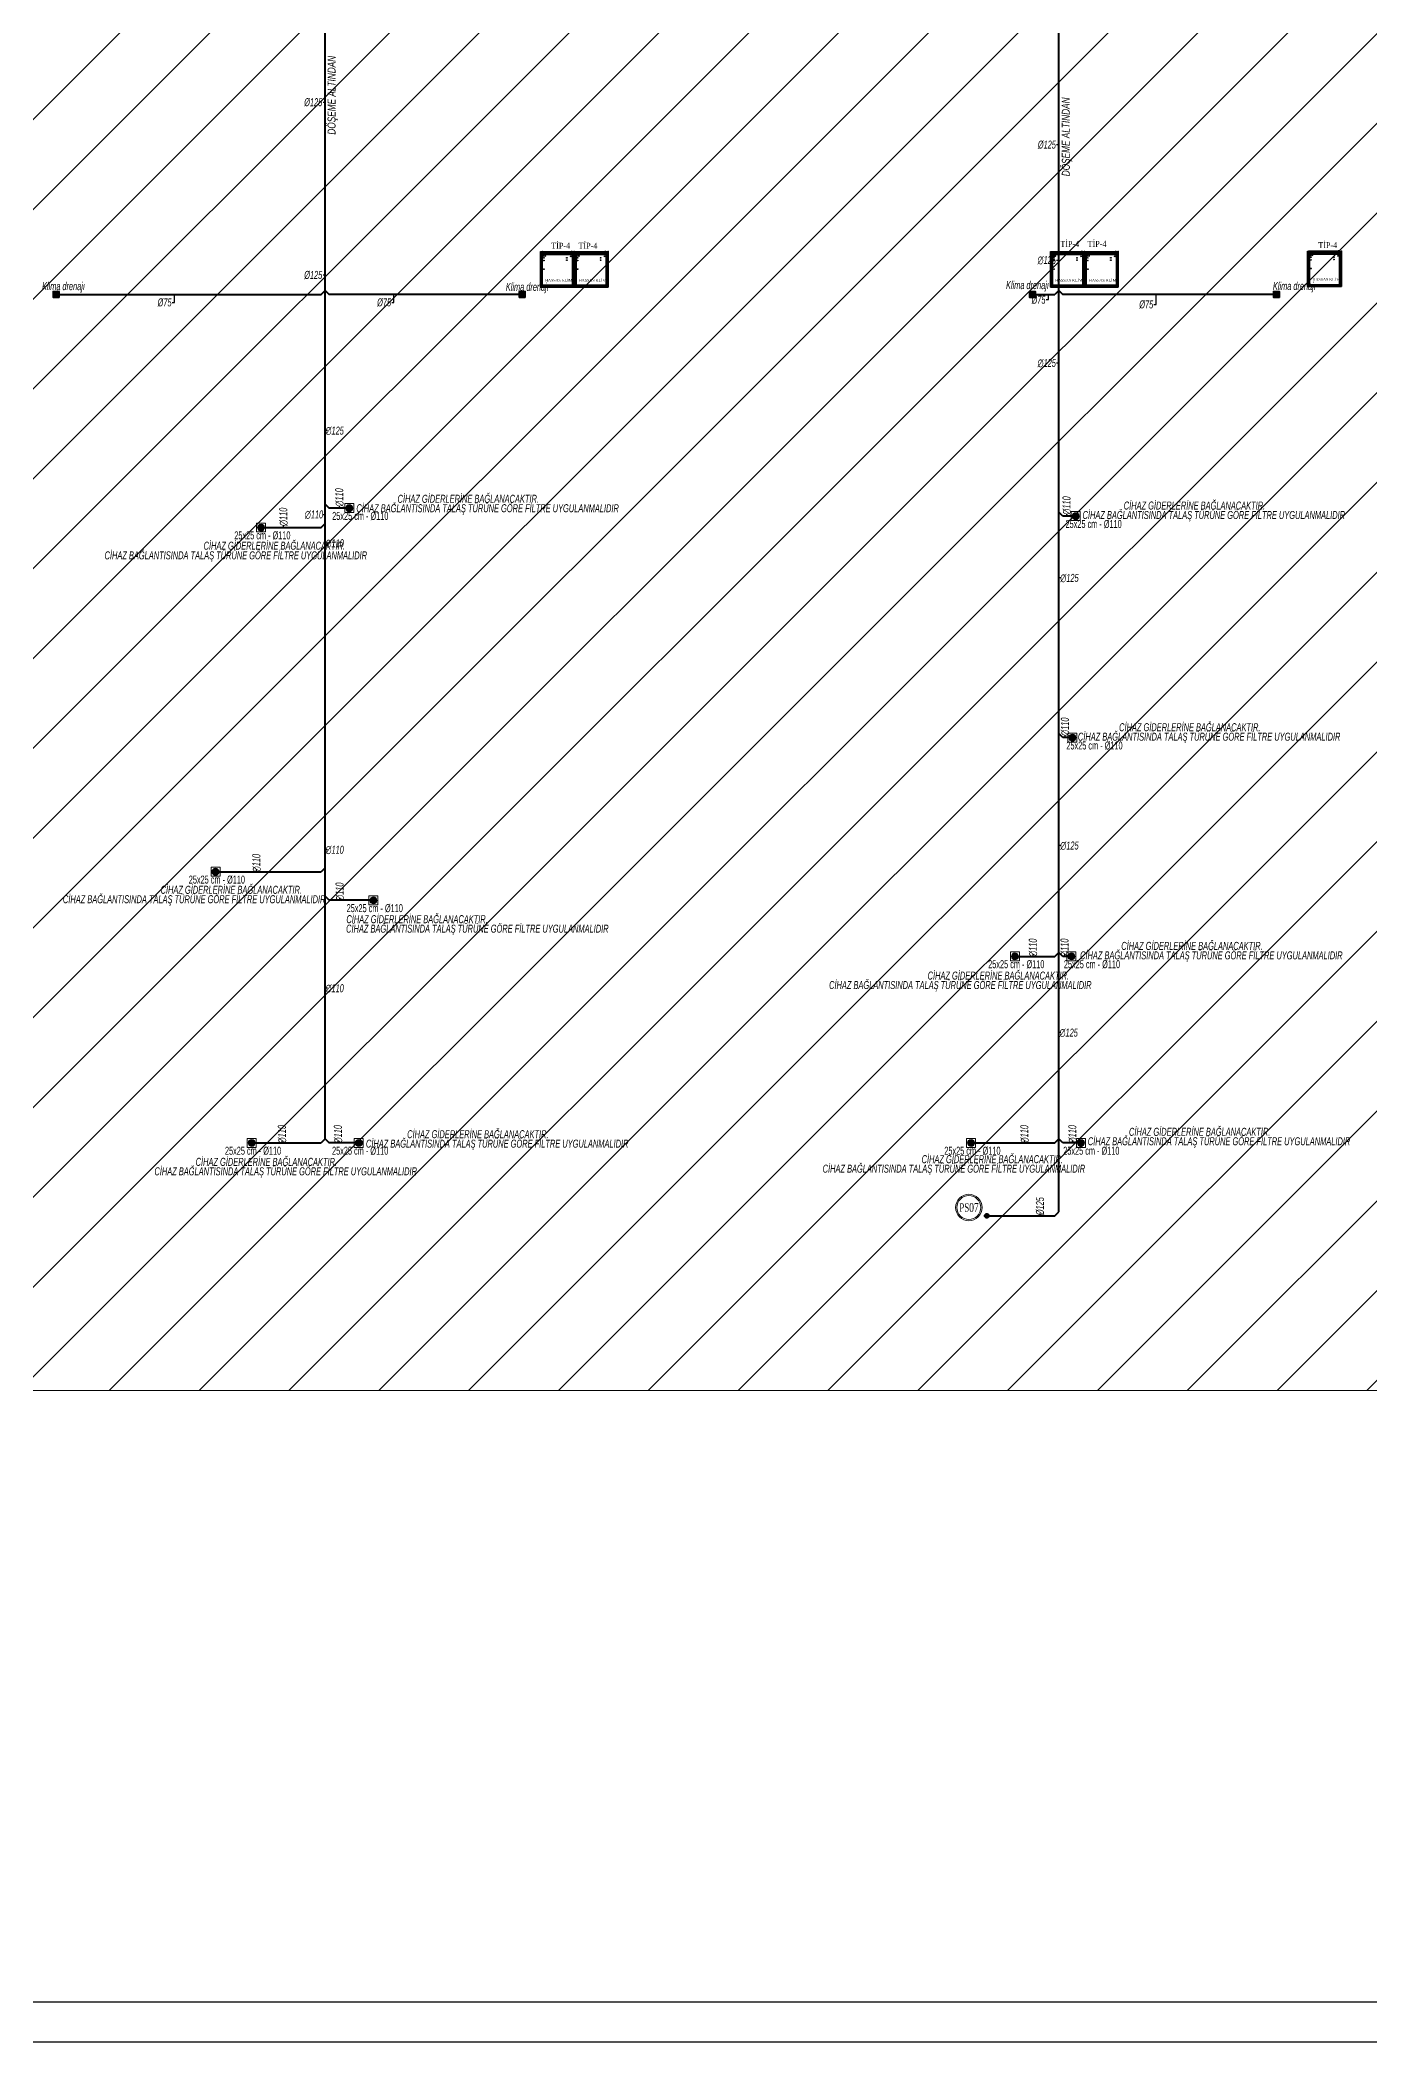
# Model space of a CAD drawing. Header units: centimetres. Extents: x 372964 to 529194, y 28783 to 59011.
# Drawn here: x 490377 to 493701, y 50011 to 55016 of the extents above; entities that cross this region are included whole.
import ezdxf
from ezdxf.enums import TextEntityAlignment as Align
from ezdxf.lldxf.tags import DXFTag

# ---------------------------------------------------------------- set-up
doc = ezdxf.new("R2010")
doc.units = ezdxf.units.CM
doc.layers.get('0').update_dxf_attribs({"lineweight": 9})
for name, color, linetype, lineweight in [('0-KRCN-HVL-SANTRAL', 11, 'Continuous', 30), ('0-KRCN-M_PİSSU', 111, 'Continuous', 5), ('0-KRCN-SHT-CİHAZ NOTU', 3, 'Continuous', 35), ('0-KRCN-SHT-PİSSU-BORU', 220, 'PISSU_LINE50', 40), ('0-KRCN-SHT-SÜZGEÇBANYO', 171, 'Continuous', 35), ('0-KRCN-SHT-YAZI-KOLADI-PİSSU', 1, 'Continuous', 35), ('0-KRCN-SHT-YAZI-ÇAP-PİSSU', 41, 'Continuous', 30), ('0-KRCN-Z-ANTET', 71, 'Continuous', 30), ('0-MEKANİK İSTERLER', 6, 'Continuous', 25), ('0-MEKANİK NOTLAR', 4, 'Continuous', 25)]:
    doc.layers.add(name, color=color, linetype=linetype, lineweight=lineweight)
doc.styles.add('MUF', font='isocpeur.ttf')
doc.styles.get("Standard").update_dxf_attribs({"font": 'ISOCP.SHX'})
doc.styles.add('YAZI', font='times.ttf')
doc.styles.add('ÇAP', font='arial.ttf', dxfattribs={"height": 18})
doc.styles.add('ÇAP-2', font='ARIALNBI.TTF')
doc.linetypes.add('PISSU_LINE50', pattern='A,50,-10,["C",MUF,S=10,R=0,X=1,Y=-5],0', length=60)
tags = doc.linetypes.add('PİSSU', pattern='A,1.5,-0.2,[")",Standard,S=0.2,R=0,X=-0.04,Y=-0.1],-0.03', length=1.73).pattern_tags.tags
tags[15:16] = [DXFTag(74, 4), DXFTag(75, 0), DXFTag(340, '0'), DXFTag(46, 1.0), DXFTag(50, 0.0), DXFTag(44, 0.0), DXFTag(45, 0.0)]
tags[4:5] = [DXFTag(74, 4), DXFTag(75, 0), DXFTag(340, '0'), DXFTag(46, 1.0), DXFTag(50, 0.0), DXFTag(44, 0.0), DXFTag(45, 0.0)]

# ---------------------------------------------------------------- blocks, each defined once
blk = doc.blocks.new('A$C354C280E')
at = {"layer": '0-KRCN-SHT-YAZI-KOLADI-PİSSU', "color": 6, "lineweight": 20}
for radius in [22, 20]:
    blk.add_circle((0, 0), radius, dxfattribs=at)
at = {"layer": '0-KRCN-SHT-YAZI-KOLADI-PİSSU', "color": 6, "style": 'YAZI', "width": 0.7}
blk.add_text('PS', height=14, rotation=360, dxfattribs=at).set_placement((0.6, 0), align=Align.MIDDLE_RIGHT)
blk.add_attdef('99', text='', height=14, rotation=360, dxfattribs=at).set_placement((0.6, 0), align=Align.MIDDLE_LEFT)
blk = doc.blocks.new('A$C54E7696C')
at = {"layer": '0-KRCN-M_PİSSU', "color": 41}
for p, q in [((13.3, 7.5), (1.7, 7.5)), ((13.1, 9.1), (1.9, 9.1)), ((13.1, 5.9), (1.9, 5.9)), ((12.4, 4.3), (2.6, 4.3)), ((12.3, 10.7), (2.7, 10.7)), ((10.9, 2.7), (4.1, 2.7)), ((10.7, 12.3), (4.3, 12.3))]:
    blk.add_line(p, q, dxfattribs=at)
at = {"layer": '0-KRCN-M_PİSSU'}
blk.add_lwpolyline([(15, 0), (0, 0), (0, 15), (15, 15)], close=True, dxfattribs=at)
at = {"layer": '0-KRCN-M_PİSSU', "color": 41}
blk.add_circle((7.5, 7.4), 5.83, dxfattribs=at)
blk = doc.blocks.new('*U36')
at = {"layer": '0-KRCN-M_PİSSU', "color": 124}
blk.add_circle((0, 0), 8, dxfattribs=at)
at = {"layer": '0-KRCN-M_PİSSU', "color": 41}
for radius in [6.75, 5.25, 3.75, 2.25, 0.75]:
    blk.add_circle((0, 0), radius, dxfattribs=at)
blk = doc.blocks.new('A$C599c51df')
at = {"layer": '0-KRCN-M_PİSSU', "xscale": 1.493337490610429, "yscale": 1.493337490610429, "zscale": 1.493337490610429}
blk.add_blockref('A$C54E7696C', (0, 0), dxfattribs=at)
at = {"layer": '0-KRCN-M_PİSSU', "xscale": -1, "rotation": 180}
blk.add_blockref('*U36', (11.2, 11.2), dxfattribs=at)
blk = doc.blocks.new('SE2')
at = {"layer": '0-KRCN-HVL-SANTRAL', "color": 7, "linetype": 'Continuous'}
for p, q in [((270.7, 172.9), (270.7, 258.3)), ((270.7, 258.3), (270.9, 258.3)), ((273, 258.5), (270.9, 258.5)), ((270.9, 258.5), (270.9, 258.4)), ((273, 258.4), (270.9, 258.4)), ((270.9, 258.3), (270.9, 258.3)), ((270.9, 258.3), (273, 258.3)), ((270.9, 172.9), (270.9, 258.3)), ((273, 258.3), (273, 254.7)), ((273, 254.7), (273, 254.7)), ((273, 254.7), (273, 254.7)), ((273, 254.7), (273.2, 254.7)), ((273, 176.2), (273, 254.7)), ((273.1, 254.8), (273.1, 258.3)), ((273.1, 254.8), (273.2, 254.8)), ((273.2, 258.3), (273.3, 258.3)), ((273.2, 254.8), (273.2, 258.3)), ((273.2, 256.8), (273.3, 256.8)), ((273.9, 256.3), (273.2, 256.3)), ((352.7, 255.9), (273.2, 255.9)), ((273.2, 254.7), (273.2, 254.8)), ((273.2, 254.7), (273.2, 176.2)), ((275.8, 253.3), (273.2, 253.3)), ((273.3, 256.8), (273.3, 258.3)), ((352.6, 258.3), (273.3, 258.3)), ((273.3, 258.3), (273.3, 256.8)), ((352.6, 256.8), (273.3, 256.8)), ((273.4, 258.5), (352.5, 258.5)), ((273.4, 256.6), (273.4, 256.6)), ((352.5, 256.6), (273.4, 256.6)), ((275.9, 253.3), (273.6, 253.3)), ((273.6, 253.3), (273.6, 177.3)), ((273.9, 256.5), (273.9, 256.6)), ((351.9, 256.5), (273.9, 256.5)), ((273.9, 256.2), (273.9, 256.5)), ((351.9, 256.2), (273.9, 256.2)), ((274.2, 256.6), (274.2, 256.5)), ((274.2, 256.5), (351.6, 256.5)), ((276.1, 254), (275.8, 254)), ((275.8, 254), (275.8, 253.3)), ((275.9, 177.3), (275.9, 253.3)), ((276.1, 253.7), (276.1, 254)), ((276.1, 253.7), (349.7, 253.7)), ((276.1, 253.3), (276.1, 253.7)), ((349.7, 253.3), (276.1, 253.3)), ((349.7, 254), (350, 254)), ((349.7, 253.7), (349.7, 254)), ((349.7, 253.3), (349.7, 253.7)), ((352.3, 253.3), (349.9, 253.3)), ((349.9, 253.3), (349.9, 177.3)), ((350, 254), (350, 253.3)), ((352.7, 253.3), (350, 253.3)), ((351.6, 256.5), (351.6, 256.6)), ((351.9, 256.6), (351.9, 256.5)), ((351.9, 256.2), (351.9, 256.5)), ((352.7, 256.3), (351.9, 256.3)), ((352.3, 177.3), (352.3, 253.3)), ((352.5, 256.6), (352.5, 256.6)), ((352.7, 258.3), (352.6, 258.3)), ((352.6, 258.3), (352.6, 256.8)), ((352.6, 256.8), (352.6, 258.3)), ((352.7, 256.8), (352.6, 256.8)), ((352.7, 254.8), (352.7, 258.3)), ((352.7, 254.7), (352.7, 254.8)), ((352.8, 254.8), (352.7, 254.8)), ((352.9, 254.7), (352.7, 254.7)), ((352.7, 254.7), (352.7, 176.2)), ((354.9, 258.3), (352.8, 258.3)), ((352.8, 258.3), (352.8, 254.7)), ((352.8, 254.8), (352.8, 258.3)), ((352.9, 254.7), (352.8, 254.7)), ((352.9, 258.5), (354.9, 258.5)), ((352.9, 258.4), (354.9, 258.4)), ((352.9, 254.7), (352.9, 254.7)), ((352.9, 176.2), (352.9, 254.7)), ((354.9, 258.5), (354.9, 258.4)), ((354.9, 172.9), (354.9, 258.3)), ((354.9, 258.3), (354.9, 258.3)), ((355.1, 258.3), (354.9, 258.3)), ((355.1, 172.9), (355.1, 258.3)), ((270.7, 172.9), (270.9, 172.9)), ((270.9, 172.8), (270.9, 172.9)), ((270.9, 172.8), (272.7, 172.8)), ((270.9, 172.7), (270.9, 172.8)), ((272.8, 172.8), (270.9, 172.8)), ((270.9, 172.7), (272.7, 172.7)), ((272.8, 174.5), (272.8, 172.8)), ((273.2, 174.5), (272.8, 174.5)), ((272.8, 174.4), (273.8, 174.3)), ((273, 174.3), (272.8, 174.3)), ((273.7, 174.3), (272.8, 174.3)), ((272.8, 172.9), (272.8, 174.1)), ((272.9, 172.9), (272.9, 174.1)), ((273, 176.2), (273.2, 176.2)), ((273, 176.2), (273, 176.2)), ((273.2, 176.2), (273, 176.2)), ((273, 174.3), (273.6, 174.3)), ((273, 174.2), (273.6, 174.2)), ((273.2, 177.3), (275.8, 177.3)), ((273.2, 176.2), (273.2, 176.2)), ((273.2, 176.2), (273.2, 174.5)), ((273.2, 174.8), (274, 174.7)), ((273.2, 173.5), (273.2, 171.9)), ((273.3, 173.5), (273.3, 171.9)), ((273.3, 171.8), (275.3, 169.5)), ((274, 173.7), (273.4, 173.7)), ((274, 173.6), (273.4, 173.6)), ((274.2, 173.5), (273.4, 173.5)), ((273.4, 173.5), (273.4, 171.9)), ((273.4, 171.9), (275.4, 169.6)), ((273.4, 171.9), (275.4, 169.7)), ((273.5, 173.8), (273.5, 173.7)), ((352.3, 173.8), (273.5, 173.8)), ((273.6, 177.3), (275.9, 177.3)), ((273.7, 174.3), (273.6, 174.3)), ((273.6, 174.3), (273.6, 174.2)), ((273.8, 173.5), (274, 173.5)), ((274, 174.7), (273.9, 174.4)), ((274, 174.7), (274.2, 174.7)), ((274, 173.6), (274, 173.7)), ((274, 173.7), (274.2, 173.7)), ((274, 173.5), (274, 173.6)), ((274.1, 173.5), (274.1, 173.6)), ((274.2, 173.6), (274.1, 173.6)), ((274.2, 174.7), (352.7, 174.7)), ((274.2, 174.7), (275, 174.7)), ((274.2, 174.7), (274.2, 174.5)), ((351.7, 174.5), (274.2, 174.5)), ((274.2, 174.5), (274.2, 174.5)), ((274.2, 173.7), (351.7, 173.7)), ((274.2, 173.7), (274.2, 173.5)), ((274.2, 173.5), (274.2, 173.5)), ((274.2, 173.5), (274.2, 173.5)), ((274.2, 173.5), (274.2, 173.5)), ((351.7, 173.5), (274.2, 173.5)), ((275, 174.5), (275, 174.7)), ((275.4, 174.5), (275.5, 174.5)), ((275.4, 169.7), (275.5, 169.7)), ((275.5, 169.7), (275.5, 169.7)), ((275.5, 169.7), (350.4, 169.7)), ((275.5, 169.7), (275.5, 169.5)), ((275.5, 169.6), (275.5, 169.6)), ((275.5, 169.6), (275.5, 169.5)), ((275.5, 169.5), (275.5, 169.5)), ((350.4, 169.5), (275.5, 169.5)), ((275.8, 176.6), (275.8, 177.3)), ((276.1, 176.6), (275.8, 176.6)), ((275.8, 169.5), (275.8, 169.3)), ((278.6, 169.3), (275.8, 169.3)), ((275.8, 169.3), (278.6, 169.3)), ((275.8, 169.3), (276.1, 169)), ((276.1, 177.3), (349.7, 177.3)), ((276.1, 177.3), (276.1, 176.9)), ((276.1, 176.9), (276.1, 176.6)), ((349.7, 176.9), (276.1, 176.9)), ((278.3, 169), (276.1, 169)), ((276.2, 169), (278.3, 169)), ((278.3, 169), (278.6, 169.3)), ((278.6, 169.3), (278.6, 169.5)), ((315.3, 169.5), (315.3, 169)), ((315.9, 169), (315.3, 169)), ((315.9, 169), (315.9, 169.5)), ((333.4, 169), (315.9, 169)), ((333.4, 169.5), (333.4, 169)), ((334, 169), (333.4, 169)), ((334, 169), (334, 169.5)), ((349.7, 177.3), (349.7, 176.9)), ((349.7, 176.9), (349.7, 176.6)), ((349.7, 176.6), (350, 176.6)), ((349.9, 177.3), (352.3, 177.3)), ((350, 177.3), (352.7, 177.3)), ((350, 176.6), (350, 177.3)), ((350.4, 169.7), (350.4, 169.5)), ((350.4, 169.7), (350.4, 169.7)), ((350.4, 169.7), (350.5, 169.7)), ((350.4, 169.6), (350.4, 169.5)), ((350.4, 169.6), (350.4, 169.6)), ((350.4, 169.5), (350.4, 169.5)), ((350.5, 169.6), (352.5, 171.9)), ((350.5, 169.7), (352.5, 171.9)), ((350.5, 169.5), (352.6, 171.8)), ((351, 170.2), (351, 170.3)), ((351.7, 169.6), (351.1, 170.2)), ((351.2, 170.3), (351.4, 170.1)), ((352.4, 169.6), (351.4, 170.5)), ((351.4, 170.1), (351.6, 170.3)), ((351.7, 173.5), (351.7, 173.7)), ((351.7, 173.7), (351.8, 173.7)), ((351.7, 173.5), (351.7, 173.6)), ((351.7, 173.6), (351.7, 173.6)), ((352.5, 173.5), (351.7, 173.5)), ((351.7, 173.5), (351.7, 173.5)), ((351.7, 173.5), (351.7, 173.5)), ((351.7, 173.5), (351.7, 173.5)), ((352, 169.9), (351.7, 169.6)), ((351.7, 169.6), (352, 169.9)), ((351.7, 169.6), (351.7, 169.6)), ((352.4, 173.7), (351.8, 173.7)), ((351.8, 173.6), (351.8, 173.7)), ((352.4, 173.6), (351.8, 173.6)), ((351.8, 173.5), (351.8, 173.6)), ((351.8, 173.5), (352, 173.5)), ((352, 171.3), (351.9, 171.3)), ((352, 171.3), (352, 171.3)), ((352.1, 174.3), (352.2, 174.3)), ((352.2, 174.3), (352.2, 174.2)), ((352.2, 174.3), (352.8, 174.3)), ((352.2, 174.2), (352.8, 174.2)), ((352.3, 173.8), (352.3, 173.7)), ((352.4, 171.6), (352.6, 171.4)), ((352.5, 171.9), (352.5, 173.5)), ((352.5, 171.9), (352.5, 173.5)), ((352.6, 171.9), (352.6, 173.5)), ((352.6, 171.4), (353.5, 172.5)), ((352.7, 176.2), (352.7, 176.2)), ((352.9, 176.2), (352.7, 176.2)), ((352.7, 176.2), (352.7, 174.5)), ((352.7, 176.2), (352.9, 176.2)), ((352.7, 174.5), (352.7, 174.3)), ((352.7, 174.5), (353.1, 174.5)), ((352.9, 176.2), (352.9, 176.2)), ((352.9, 172.9), (352.9, 174.1)), ((353.4, 170.2), (352.9, 169.6)), ((353, 172.9), (353, 174.1)), ((353, 172.7), (353.1, 172.7)), ((353, 172), (353, 172.7)), ((353.1, 174.5), (353.1, 172.8)), ((353.1, 172.8), (354.9, 172.8)), ((354.9, 172.8), (353.1, 172.8)), ((354.9, 172.7), (353.1, 172.7)), ((353.1, 172.7), (353.1, 172.1)), ((353.4, 170.7), (353.6, 170.9)), ((354, 172.5), (354.6, 172)), ((354.6, 171.5), (354.1, 170.9)), ((354.2, 170.9), (354.1, 170.9)), ((354.2, 171), (354.2, 170.9)), ((354.5, 172.7), (354.5, 172)), ((354.5, 172.7), (354.5, 172)), ((354.5, 172.1), (354.5, 172.7)), ((354.5, 171.4), (354.5, 171.3)), ((354.5, 171.4), (354.5, 171.3)), ((354.5, 171.3), (354.5, 171.3)), ((354.5, 171.3), (354.5, 171.3)), ((354.5, 171.3), (354.5, 171.3)), ((354.9, 172.8), (354.9, 172.9)), ((355.1, 172.9), (354.9, 172.9)), ((354.9, 172.7), (354.9, 172.8))]:
    blk.add_line(p, q, dxfattribs=at)
blk.add_lwpolyline([(270.7, 258.5), (355.1, 258.5), (355.1, 169.5), (270.7, 169.5)], close=True, dxfattribs=at)
for centre, radius in [((274, 251.9), 0.35), ((351.8, 251.9), 0.35), ((274, 227.5), 0.35), ((274, 203.1), 0.35), ((346.6, 213.3), 0.9), ((351.8, 227.5), 0.35), ((351.8, 203.1), 0.35), ((274, 178.7), 0.35), ((279.2, 181.3), 0.9), ((289.2, 190.8), 0.9), ((289.2, 184.8), 0.9), ((343.6, 180.4), 0.9), ((346.8, 191.8), 0.9), ((346.8, 185), 0.9), ((348.3, 180.4), 0.9), ((351.8, 178.7), 0.35)]:
    blk.add_circle(centre, radius, dxfattribs=at)
for centre, radius, start, end in [((270.9, 258.3), 0.2, 90, 180), ((270.9, 258.3), 0.1, 90, 180), ((273, 258.3), 0.2, 0, 90), ((273, 258.3), 0.1, 0, 90), ((273.4, 258.3), 0.2, 90, 180), ((273.4, 256.8), 0.2, 180, 270), ((273.4, 258.3), 0.1, 157.5, 180), ((352.5, 258.3), 0.2, 0, 90), ((352.5, 256.8), 0.2, 270, 0), ((352.5, 258.3), 0.1, 0, 32.8923), ((352.9, 258.3), 0.2, 90, 180), ((352.9, 258.3), 0.1, 90, 180), ((354.9, 258.3), 0.2, 0, 90), ((354.9, 258.3), 0.1, 0, 90), ((270.9, 172.9), 0.2, 180, 270), ((270.9, 172.9), 0.1, 180, 270), ((272.7, 172.9), 0.2, 270, 0), ((272.7, 172.9), 0.1, 270, 0), ((273, 174.1), 0.2, 90, 180), ((273, 174.1), 0.1, 90, 180), ((273.4, 173.5), 0.2, 90, 180), ((273.4, 171.9), 0.2, 180, 222), ((273.4, 173.5), 0.1, 90, 180), ((273.4, 171.9), 0.1, 180, 222), ((274.2, 173.8), 0.65, 90, 180), ((273.8, 173.3), 0.2, 90, 112.3795), ((274, 173.6), 0.1, 0, 90), ((275, 174), 0.7, 50.2113, 90), ((275.5, 169.7), 0.2, 222, 270), ((275.5, 169.7), 0.1, 222, 270), ((275, 174), 0.7, 45.9033, 50.2113), ((275.9, 169.3), 0.05, 180, 225), ((276.2, 169), 0.05, 225, 270), ((278.3, 169), 0.05, 270, 315), ((278.6, 169.3), 0.05, 315, 0), ((350.4, 169.7), 0.1, 270, 318), ((350.4, 169.7), 0.2, 270, 318), ((351.7, 173.8), 0.65, 0, 90), ((351.8, 173.6), 0.1, 90, 180), ((352, 173.3), 0.2, 67.6205, 90), ((352.4, 173.5), 0.2, 0, 90), ((352.4, 173.5), 0.1, 0, 90), ((352.7, 169.9), 0.381, 228, 318), ((352.4, 171.9), 0.1, 318, 0), ((352.4, 171.9), 0.2, 318, 0), ((352.8, 174.1), 0.2, 0, 90), ((352.8, 174.1), 0.1, 0, 90), ((353.1, 172.9), 0.2, 180, 270), ((353.1, 172.9), 0.1, 180, 270), ((353.2, 170.4), 0.381, 318, 48), ((353.8, 172.2), 0.381, 48, 138), ((353.8, 171.2), 0.381, 228, 318), ((354.2, 171.3), 0.38, 270, 0), ((354.2, 171.3), 0.3, 275.5701, 0), ((354.2, 171.3), 0.38, 270, 0), ((354.3, 171.7), 0.381, 318, 48), ((354.9, 172.9), 0.1, 270, 0), ((354.9, 172.9), 0.2, 270, 0)]:
    blk.add_arc(centre, radius, start, end, dxfattribs=at)
for centre, major_axis, start_param, end_param in [((273.4, 256.8), (0, 0.2), 1.570796, 3.141593), ((352.5, 256.8), (0, -0.2), 0, 1.570796)]:
    blk.add_ellipse(centre, major_axis=major_axis, ratio=0.5, start_param=start_param, end_param=end_param, dxfattribs=at)
for points in [[(273.4, 258.5), (273.4, 258.5), (273.4, 258.5), (273.3, 258.4), (273.3, 258.4), (273.3, 258.4), (273.3, 258.4), (273.3, 258.3), (273.3, 258.3), (273.3, 258.3)], [(352.6, 258.3), (352.6, 258.3), (352.6, 258.3), (352.5, 258.4), (352.5, 258.4), (352.5, 258.4), (352.5, 258.4), (352.5, 258.5), (352.5, 258.5), (352.5, 258.5)]]:
    blk.add_open_spline(points, degree=3, knots=[0, 0, 0, 0, 0.25, 0.25, 0.5, 0.5, 0.75, 0.75, 1, 1, 1, 1], dxfattribs=at)
blk.add_point((270.7, 169.5), dxfattribs=at)
blk = doc.blocks.new('0-MEK-SHT-SÜZGEÇ BANYO-1')
at = {"layer": '0-KRCN-SHT-SÜZGEÇBANYO', "color": 120, "lineweight": 20}
for p, q in [((-5, -4.5), (5, -4.5)), ((-5, -6.5), (5, -6.5)), ((-5, -8.5), (5, -8.5)), ((-5, -10.5), (5, -10.5))]:
    blk.add_line(p, q, dxfattribs=at)
at = {"layer": '0-KRCN-SHT-SÜZGEÇBANYO'}
blk.add_lwpolyline([(-7.5, 0), (7.5, 0), (7.5, -15), (-7.5, -15)], close=True, dxfattribs=at)
at = {"layer": '0-KRCN-SHT-SÜZGEÇBANYO', "color": 120, "lineweight": 20}
blk.add_lwpolyline([(-5, -2.5), (5, -2.5), (5, -12.5), (-5, -12.5)], close=True, dxfattribs=at)
at = {"layer": '0-KRCN-SHT-SÜZGEÇBANYO'}
blk.add_circle((0, -7.5), 3.5, dxfattribs=at)

msp = doc.modelspace()

# ---------------------------------------------------------------- hatches: boundary and pattern name
h = msp.add_hatch()
h.set_pattern_fill('ANSI31', color=8, scale=50, style=0)
h.paths.add_polyline_path([(475400, 51640), (498580, 51640), (498580, 57840), (475400, 57840)])
at = {"layer": '0-KRCN-SHT-PİSSU-BORU'}
h = msp.add_hatch(dxfattribs=at)
h.set_pattern_fill('ANSI37', color=256, scale=0.2, angle=180)
h.set_pattern_definition([(45, (489366.093, 60481.78914), (-0.449012806, 0.449012806), []), (135, (489366.093, 60481.78914), (-0.449012806, -0.449012806), [])])
h.paths.add_polyline_path([(492746.338, 52076.653, 1), (492740.338, 52076.653, 1)])
h.paths.add_polyline_path([(492748.338, 52076.653, 1), (492738.338, 52076.653, 1)])

# ---------------------------------------------------------------- linework, layer by layer
at = {"color": 8}
msp.add_lwpolyline([(498580, 51640), (475400, 51640), (475400, 57840), (498580, 57840)], close=True, dxfattribs=at)
at = {"layer": '0-KRCN-SHT-PİSSU-BORU'}
for p, q in [((492923.21, 52086.653), (492923.21, 57662.403)), ((491089.687, 52268.988), (491089.687, 55478.267)), ((490420.746, 54380.063), (491079.687, 54380.063)), ((491079.687, 54380.063), (491089.687, 54390.063)), ((491089.687, 54390.063), (491099.687, 54380.063)), ((491578.746, 54380.063), (491099.687, 54380.063)), ((492860.746, 54380.063), (492913.21, 54380.063)), ((492923.21, 54390.063), (492913.21, 54380.063)), ((492923.21, 54390.063), (492933.21, 54380.063)), ((493463.746, 54380.063), (492933.21, 54380.063)), ((491089.687, 53855.945), (491099.687, 53845.945)), ((491079.687, 53797.371), (491089.687, 53807.371)), ((491149.868, 53845.945), (491099.687, 53845.945)), ((492933.21, 53825.79), (492923.21, 53835.79)), ((492965.585, 53825.79), (492933.21, 53825.79)), ((490929.432, 53797.371), (491079.687, 53797.371)), ((492933.21, 53272.11), (492923.21, 53282.11)), ((492957.154, 53272.11), (492933.21, 53272.11)), ((490815.726, 52936.788), (491079.687, 52936.788)), ((491089.687, 52946.788), (491079.687, 52936.788)), ((491089.687, 52875.377), (491099.687, 52865.377)), ((491210.323, 52865.377), (491099.687, 52865.377)), ((492813.607, 52725.261), (492913.21, 52725.261)), ((492913.21, 52725.261), (492923.21, 52735.261)), ((492933.21, 52725.261), (492923.21, 52735.261)), ((492954.796, 52725.261), (492933.21, 52725.261)), ((490906.128, 52258.988), (491079.687, 52258.988)), ((491089.687, 52268.988), (491079.687, 52258.988)), ((491089.687, 52268.988), (491099.687, 52258.988)), ((491173.796, 52258.988), (491099.687, 52258.988)), ((492703.99, 52258.988), (492913.21, 52258.988)), ((492913.21, 52258.988), (492923.21, 52268.988)), ((492933.21, 52258.988), (492923.21, 52268.988)), ((492978.465, 52258.988), (492933.21, 52258.988)), ((492748.338, 52076.653), (492913.21, 52076.653)), ((492913.21, 52076.653), (492923.21, 52086.653))]:
    msp.add_line(p, q, dxfattribs=at)
for radius in [5, 3]:
    msp.add_circle((492743.338, 52076.653), radius, dxfattribs=at)
at = {"layer": '0-KRCN-SHT-YAZI-ÇAP-PİSSU', "linetype": 'Continuous'}
for p, q in [((491084.341, 54860.702), (491089.687, 54860.702)), ((492917.864, 54754.65), (492923.21, 54754.65)), ((492917.864, 54466.099), (492923.21, 54466.099)), ((491084.341, 54428.853), (491089.687, 54428.853)), ((490707.757, 54360.224), (490713.104, 54360.224)), ((490713.104, 54360.224), (490713.104, 54380.063)), ((491256.345, 54360.224), (491261.692, 54360.224)), ((491261.692, 54360.224), (491261.692, 54380.063)), ((492891.986, 54366.95), (492897.333, 54366.95)), ((492897.333, 54366.95), (492897.333, 54380.063)), ((493161.124, 54355.224), (493166.47, 54355.224)), ((493166.47, 54355.224), (493166.47, 54380.063)), ((492917.864, 54208.794), (492923.21, 54208.794)), ((491095.15, 54039.662), (491089.804, 54039.662)), ((491124.716, 53851.291), (491124.716, 53845.945)), ((491149.868, 53838.445), (491149.868, 53853.445)), ((490929.432, 53789.871), (490929.432, 53804.871)), ((490984.967, 53802.718), (490984.967, 53797.371)), ((491084.458, 53830.117), (491089.804, 53830.117)), ((492942.348, 53831.136), (492942.348, 53825.79)), ((492965.585, 53818.29), (492965.585, 53833.29)), ((491095.15, 53758.057), (491089.804, 53758.057)), ((492928.556, 53671.385), (492923.21, 53671.385)), ((492938.33, 53277.456), (492938.33, 53272.11)), ((492957.154, 53264.61), (492957.154, 53279.61)), ((492928.556, 53002.418), (492923.21, 53002.418)), ((491095.15, 52991.826), (491089.804, 52991.826)), ((490815.726, 52929.288), (490815.726, 52944.288)), ((490917.677, 52942.134), (490917.677, 52936.788)), ((491125.658, 52870.723), (491125.658, 52865.377)), ((491210.323, 52857.877), (491210.323, 52872.877)), ((492813.607, 52717.761), (492813.607, 52732.761)), ((492858.138, 52730.608), (492858.138, 52725.261)), ((492937.449, 52730.608), (492937.449, 52725.261)), ((492954.796, 52717.761), (492954.796, 52732.761)), ((491095.15, 52645.529), (491089.804, 52645.529)), ((492928.556, 52534.7), (492923.21, 52534.7)), ((490906.128, 52251.488), (490906.128, 52266.488)), ((490981.424, 52264.334), (490981.424, 52258.988)), ((491121.406, 52264.334), (491121.406, 52258.988)), ((491173.796, 52251.488), (491173.796, 52266.488)), ((492703.99, 52251.488), (492703.99, 52266.488)), ((492837.063, 52264.334), (492837.063, 52258.988)), ((492957.011, 52264.334), (492957.011, 52258.988)), ((492978.465, 52251.488), (492978.465, 52266.488)), ((492876.041, 52081.999), (492876.041, 52076.653))]:
    msp.add_line(p, q, dxfattribs=at)
at = {"layer": '0-KRCN-Z-ANTET'}
for points in [[(405464.066, 50011.261), (529193.918, 50011.261), (529193.918, 59011.261), (405464.066, 59011.261)], [(470564.066, 50111.261), (502064.066, 50111.261), (502064.066, 58911.261), (470564.066, 58911.261)]]:
    msp.add_lwpolyline(points, close=True, dxfattribs=at)

# ---------------------------------------------------------------- block references
at = {"layer": '0-KRCN-M_PİSSU', "linetype": 'PİSSU'}
for p in [(491138.667, 53834.745), (490918.232, 53786.171), (492954.385, 53814.59), (492945.954, 53260.91), (490804.526, 52925.588), (491199.123, 52854.177), (492802.407, 52714.061), (492943.596, 52714.061), (490894.928, 52247.788), (491162.596, 52247.788), (492692.79, 52247.788), (492967.265, 52247.788)]:
    msp.add_blockref('A$C599c51df', p, dxfattribs=at)
at = {"layer": '0-KRCN-SHT-SÜZGEÇBANYO', "xscale": -1, "rotation": 270}
for p in [(490424.746, 54380.063), (491589.746, 54380.063), (492864.746, 54380.063), (493474.746, 54380.063)]:
    msp.add_blockref('0-MEK-SHT-SÜZGEÇ BANYO-1', p, dxfattribs=at)
at = {"layer": '0-KRCN-SHT-YAZI-KOLADI-PİSSU', "color": 6, "lineweight": 20}
ref = msp.add_blockref('A$C354C280E', (492698.4, 52097.347), dxfattribs=dict(at, xscale=1.5, yscale=1.5, zscale=1.5))
ref.add_attrib('99', '07', dxfattribs={"color": 6, "height": 22.5, "style": 'YAZI', "width": 0.7}).set_placement((492699.304, 52097.347), align=Align.MIDDLE_LEFT)
at = {"layer": '0-MEKANİK İSTERLER', "color": 4, "rotation": 180}
for p in [(491982.975, 54656.535), (492067.375, 54656.535), (493257.975, 54656.535), (493342.375, 54656.535), (493900.155, 54657.985)]:
    msp.add_blockref('SE2', p, dxfattribs=at)

# ---------------------------------------------------------------- texts
at = {"layer": '0-KRCN-M_PİSSU', "style": 'ÇAP', "width": 0.6}
for p in [(491177.514, 53816.312, -0.458), (493010.308, 53796.157, -0.458), (490932.822, 53767.739, -0.458), (493012.397, 53242.477, -0.458), (490819.116, 52907.155, -0.458), (491213.714, 52835.744, -0.458), (492816.998, 52695.629, -0.458), (493006.161, 52695.629, -0.458), (490909.519, 52229.355, -0.458), (491177.186, 52229.355, -0.458), (492707.38, 52229.355, -0.458), (493004.556, 52229.355, -0.458)]:
    msp.add_text('25x25 cm - Ø110', height=20, dxfattribs=at).set_placement(p, align=Align.CENTER)
at = {"layer": '0-KRCN-SHT-CİHAZ NOTU', "linetype": 'Continuous', "style": 'ÇAP-2', "width": 0.65}
for s, p in [('CİHAZ BAĞLANTISINDA TALAŞ TÜRÜNE GÖRE FİLTRE UYGULANMALIDIR', (491167.703, 53835.511)), ('CİHAZ GİDERLERİNE BAĞLANACAKTIR. ', (491270.676, 53859.141)), ('CİHAZ GİDERLERİNE BAĞLANACAKTIR. ', (493085.617, 53842.272)), ('CİHAZ BAĞLANTISINDA TALAŞ TÜRÜNE GÖRE FİLTRE UYGULANMALIDIR', (492982.644, 53818.641)), ('CİHAZ GİDERLERİNE BAĞLANACAKTIR. ', (490785.943, 53741.878)), ('CİHAZ BAĞLANTISINDA TALAŞ TÜRÜNE GÖRE FİLTRE UYGULANMALIDIR', (490538.387, 53717.763)), ('CİHAZ GİDERLERİNE BAĞLANACAKTIR. ', (493074.01, 53288.068)), ('CİHAZ BAĞLANTISINDA TALAŞ TÜRÜNE GÖRE FİLTRE UYGULANMALIDIR', (492971.037, 53264.438)), ('CİHAZ GİDERLERİNE BAĞLANACAKTIR. ', (490678.368, 52881.669)), ('CİHAZ BAĞLANTISINDA TALAŞ TÜRÜNE GÖRE FİLTRE UYGULANMALIDIR', (490434.347, 52858.038)), ('CİHAZ BAĞLANTISINDA TALAŞ TÜRÜNE GÖRE FİLTRE UYGULANMALIDIR', (491142.031, 52784.539)), ('CİHAZ GİDERLERİNE BAĞLANACAKTIR. ', (491142.769, 52808.169)), ('CİHAZ GİDERLERİNE BAĞLANACAKTIR. ', (493079.406, 52741.357)), ('CİHAZ BAĞLANTISINDA TALAŞ TÜRÜNE GÖRE FİLTRE UYGULANMALIDIR', (492976.433, 52717.726)), ('CİHAZ BAĞLANTISINDA TALAŞ TÜRÜNE GÖRE FİLTRE UYGULANMALIDIR', (492349.114, 52643.515)), ('CİHAZ GİDERLERİNE BAĞLANACAKTIR. ', (492595.41, 52667.146)), ('CİHAZ GİDERLERİNE BAĞLANACAKTIR. ', (493098.707, 52276.606)), ('CİHAZ BAĞLANTISINDA TALAŞ TÜRÜNE GÖRE FİLTRE UYGULANMALIDIR', (491191.698, 52247.056)), ('CİHAZ GİDERLERİNE BAĞLANACAKTIR. ', (491294.671, 52270.686)), ('CİHAZ BAĞLANTISINDA TALAŞ TÜRÜNE GÖRE FİLTRE UYGULANMALIDIR', (492995.734, 52252.975)), ('CİHAZ BAĞLANTISINDA TALAŞ TÜRÜNE GÖRE FİLTRE UYGULANMALIDIR', (490663.036, 52177.856)), ('CİHAZ GİDERLERİNE BAĞLANACAKTIR. ', (490766.009, 52201.486)), ('CİHAZ BAĞLANTISINDA TALAŞ TÜRÜNE GÖRE FİLTRE UYGULANMALIDIR', (492333.125, 52184.517)), ('CİHAZ GİDERLERİNE BAĞLANACAKTIR. ', (492580.414, 52208.148))]:
    msp.add_text(s, height=20, dxfattribs=at).set_placement(p)
at = {"layer": '0-KRCN-SHT-YAZI-ÇAP-PİSSU', "linetype": 'Continuous', "style": 'ÇAP-2', "width": 0.9}
for p in [(491105.677, 54779.49, -0.458), (492940.736, 54675.471, -0.458)]:
    msp.add_text('DÖŞEME ALTINDAN', height=20, rotation=90, dxfattribs=at).set_placement(p, align=Align.MIDDLE_LEFT)
at = {"layer": '0-KRCN-SHT-YAZI-ÇAP-PİSSU', "linetype": 'Continuous', "style": 'ÇAP-2', "width": 0.7}
for s, p in [('%%C125', (491082.346, 54860.656)), ('%%C125', (492915.869, 54754.604)), ('∅125', (492915.869, 54466.053)), ('%%C125', (491082.346, 54428.807)), ('%%C75', (490705.762, 54360.178)), ('%%C75', (491254.35, 54360.178)), ('%%C75', (492889.991, 54366.904)), ('%%C75', (493159.129, 54355.178)), ('∅125', (492915.869, 54208.748)), ('∅125', (491136.299, 54039.616)), ('∅110', (491084.747, 53830.071)), ('∅110', (491136.299, 53758.011)), ('∅125', (492972.705, 53671.339)), ('∅110', (491136.299, 52991.78)), ('∅125', (492972.705, 53002.372)), ('∅110', (491136.299, 52645.483)), ('∅125', (492970.705, 52534.653))]:
    msp.add_text(s, height=20, dxfattribs=at).set_placement(p, align=Align.MIDDLE_RIGHT)
for p in [(490382.174, 54390.7), (491541.366, 54389.014), (492791.4, 54393.361), (493458.469, 54391.092)]:
    msp.add_text('Klima drenajı', height=20, dxfattribs=at).set_placement(p)
for s, p in [('∅110', (491124.762, 53895.44)), ('∅110', (492942.394, 53875.285)), ('∅110', (490985.013, 53846.866)), ('∅110', (492938.376, 53322.34)), ('∅110', (490917.723, 52981.283)), ('∅110', (491125.704, 52909.872)), ('∅110', (492858.184, 52769.756)), ('∅110', (492937.495, 52769.756)), ('∅110', (490981.47, 52303.483)), ('∅110', (491121.452, 52303.483)), ('∅110', (492837.11, 52303.483)), ('∅110', (492957.057, 52303.483)), ('%%C125', (492876.087, 52123.116))]:
    msp.add_text(s, height=20, rotation=90, dxfattribs=at).set_placement(p, align=Align.MIDDLE_RIGHT)
at = {"layer": '0-MEKANİK NOTLAR', "style": 'YAZI', "width": 0.8}
for s, height, p in [('TİP-4', 15, (491654.734, 54494.264)), ('TİP-4', 15, (491722.853, 54494.264)), ('TİP-4', 15, (492927.126, 54498.971)), ('TİP-4', 15, (492995.245, 54498.971)), ('TİP-4', 15, (493571.914, 54495.714)), ('HASSAS KLİMA', 7, (491639.247, 54411.921)), ('HASSAS KLİMA', 7, (491723.647, 54411.921)), ('HASSAS KLİMA', 7, (492914.247, 54411.921)), ('HASSAS KLİMA', 7, (492998.647, 54411.921)), ('HASSAS KLİMA', 7, (493557.332, 54414.176))]:
    msp.add_text(s, height=height, dxfattribs=at).set_placement(p)

doc.saveas('drawing.dxf')
